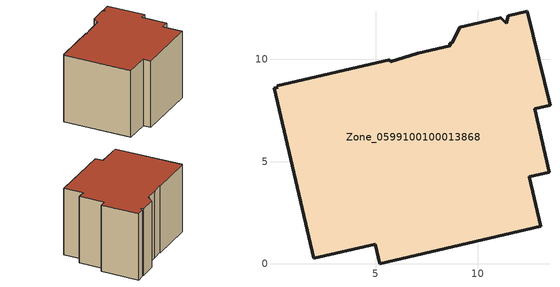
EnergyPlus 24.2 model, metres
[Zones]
Zone_0599100100013868
 floor ground (C_G): 7.05,10.3 8.66,10.67 8.63,10.78 8.76,10.82 9.1,11.57 11.11,12.04 11.38,11.77 11.5,12.13 12.43,12.35 13.53,7.75 12.78,7.57 13.5,4.48 12.52,4.26 13.08,1.82 5.19,0 4.98,0.94 1.97,0.26 0.02,8.58 0.19,8.63 0.17,8.71 5.7,9.99 5.7,9.89 z0
 wall outside (C_F): 13.53,7.75 12.43,12.35 11.5,12.13 11.38,11.77 11.11,12.04 9.1,11.57 8.76,10.82 8.63,10.78 8.66,10.67 7.05,10.3 5.7,9.89 5.7,9.99 0.17,8.71 0.19,8.63 0.02,8.58 1.97,0.26 4.98,0.94 5.19,0 13.08,1.82 12.52,4.26 13.5,4.48 12.78,7.57 13.53,7.75 z0:8.55
 roof outside (C_R): 9.1,11.57 8.76,10.82 8.63,10.78 8.66,10.67 7.05,10.3 5.7,9.89 5.7,9.99 0.17,8.71 0.19,8.63 0.02,8.58 1.97,0.26 4.98,0.94 5.19,0 13.08,1.82 12.52,4.26 13.5,4.48 12.78,7.57 13.53,7.75 12.43,12.35 11.5,12.13 11.38,11.77 11.11,12.04 z8.55
[BUILDING]
Pand.0599100100013868: North Axis=0; Terrain=City; Loads Convergence Tolerance Value=0.04; Temperature Convergence Tolerance Value=0.4; Solar Distribution=FullExterior; Maximum Number of Warmup Days=25; Minimum Number of Warmup Days=1
[Site:Location]
Rotterdam.The.Hague.AP_ZH_NLD Design_Conditions: Latitude=51.96; Longitude=4.45; Time Zone=1; Elevation=-4.5
[SITE:GROUNDTEMPERATURE:BUILDINGSURFACE]
18, 18, 18, 18, 18, 18, 18, 18, 18, 18, 18, 18
[MATERIAL] Thermal Absorptance=0.9; Solar Absorptance=0.7; Visible Absorptance=0.7
Name | Roughness | Thickness | Conductivity | Density | Specific Heat
G.D.2015-2018 | MediumSmooth | 0.15 | 0.0428571 | 540 | 1210
F.D.2015-2018 | Rough | 0.3 | 0.0666667 | 1920 | 840
R.D.2015-2018 | MediumRough | 0.2 | 0.0333333 | 1500 | 1000
[CONSTRUCTION]
C_G: G.D.2015-2018
C_F: F.D.2015-2018
C_R: R.D.2015-2018
[ZONE]
Zone_0599100100013868: Type=1; Multiplier=1; Ceiling Height=Autocalculate; Volume=Autocalculate; Floor Area=autocalculate; Part of Total Floor Area=Yes
[ZONEINFILTRATION:DESIGNFLOWRATE]
Infil_Zone_0599100100013868: Zone or ZoneList or Space or SpaceList=Zone_0599100100013868; Schedule=AlwaysOn; Design Flow Rate Calculation Method=Flow/Area; Flow Rate per Floor Area=0.0021; Constant Term Coefficient=1; Temperature Term Coefficient=0; Velocity Term Coefficient=0; Velocity Squared Term Coefficient=0
[HVACTEMPLATE:ZONE:IDEALLOADSAIRSYSTEM]
Zone_0599100100013868: Maximum Heating Supply Air Temperature=50; Minimum Cooling Supply Air Temperature=13; Maximum Heating Supply Air Humidity Ratio=0.0156; Minimum Cooling Supply Air Humidity Ratio=0.0077; Heating Limit=NoLimit; Cooling Limit=NoLimit; Dehumidification Control Type=ConstantSensibleHeatRatio; Cooling Sensible Heat Ratio=0.7; Dehumidification Setpoint=60; Humidification Control Type=None; Humidification Setpoint=30; Outdoor Air Method=None; Outdoor Air Flow Rate per Person=0.00944; Outdoor Air Flow Rate per Zone Floor Area=0; Outdoor Air Flow Rate per Zone=0; Demand Controlled Ventilation Type=None; Outdoor Air Economizer Type=NoEconomizer; Heat Recovery Type=None; Sensible Heat Recovery Effectiveness=0.7; Latent Heat Recovery Effectiveness=0.65
[ZONECONTROL:THERMOSTAT]
ThermostatControl_Zone_0599100100013868: Zone or ZoneList=Zone_0599100100013868; Control Type Schedule=DualSetpointControlType; Control 1=Thermostat_Zone_0599100100013868; Temperature Difference Between Cutout And Setpoint=0
[THERMOSTATSETPOINT:DUALSETPOINT]
Thermostat_Zone_0599100100013868: Heating Setpoint Temperature Schedule=HeatingSetpoint_Zone_0599100100013868; Cooling Setpoint Temperature Schedule=CoolingSetpoint_Zone_0599100100013868
[SCHEDULE:COMPACT]
HeatingSetpoint_Zone_0599100100013868: Through: 12/31, For: AllDays, Until: 24:00, 21
CoolingSetpoint_Zone_0599100100013868: Through: 12/31, For: AllDays, Until: 24:00, 24
DualSetpointControlType: Through: 12/31, For: AllDays, Until: 24:00, 4
AlwaysOn: Through: 12/31, For: AllDays, Until: 24:00, 1
